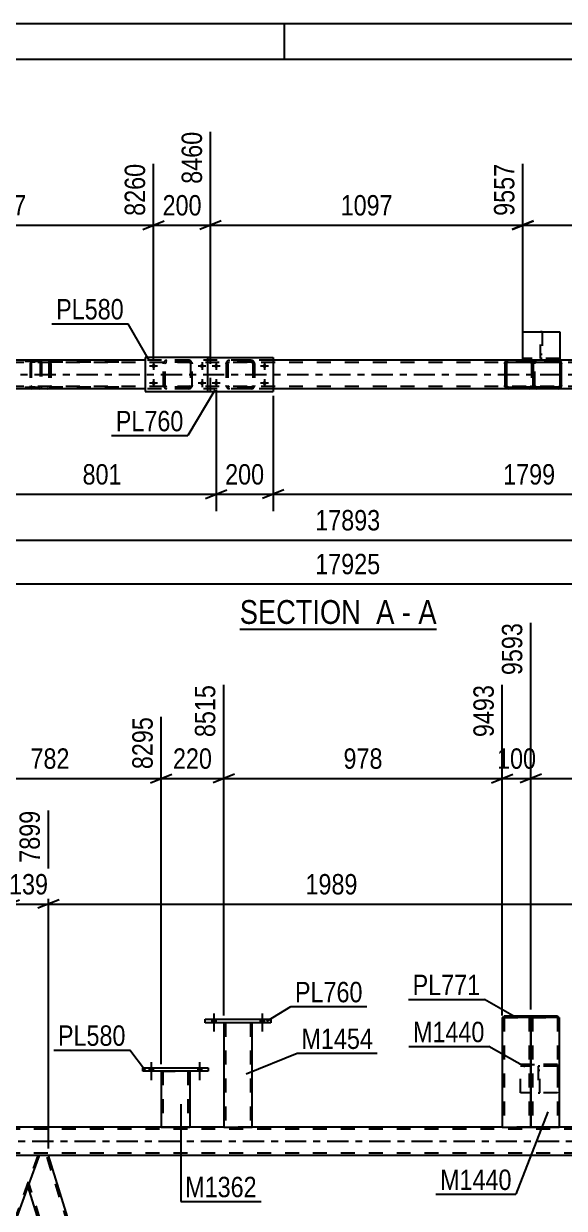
# Model space of a CAD drawing. Header units: millimetres. Extents: x -89 to 752, y -437 to 157.
# Drawn here: x 295.5 to 371.4, y -9.4 to 156.9 of the extents above; entities that cross this region are included whole.
import ezdxf

# ---------------------------------------------------------------- set-up
doc = ezdxf.new("R2010")
doc.units = ezdxf.units.MM
doc.linetypes.add('DXK_LINE_DOT2', pattern=[3.9198, 1.9599, -1.9599])
doc.linetypes.add('DXK_LINE_DOT3', pattern=[5.9187, 2.979, -0.9799, 0.9799, -0.9799])
doc.styles.add('Arial Narrow', font='ARIALN.TTF', dxfattribs={"height": 0.2})

# ---------------------------------------------------------------- blocks, each defined once
blk = doc.blocks.new('Unknown-318886155-1135')
at = {"color": 5, "linetype": 'Continuous'}
for p, q in [((752.1, 156.88), (-88.9, 156.88)), ((332.1, 151.88), (332.1, 156.88)), ((747.1, 151.88), (-83.9, 151.88))]:
    blk.add_line(p, q, dxfattribs=at)
blk = doc.blocks.new('Unknown-318886155-11 - 5106')
at = {"color": 6, "linetype": 'Continuous'}
blk.add_line((325.83, 71.88), (353.47, 71.88), dxfattribs=at)
at = {"color": 0, "linetype": 'Continuous'}
for points in [[(343.94, 72.63), (343.94, 76.13), (325.83, 76.13), (325.83, 72.63)], [(347.54, 72.63), (347.54, 76.13), (344.99, 76.13), (344.99, 72.63)], [(349.87, 72.63), (349.87, 76.13), (348.59, 76.13), (348.59, 72.63)], [(353.47, 72.63), (353.47, 76.13), (350.92, 76.13), (350.92, 72.63)]]:
    blk.add_wipeout(points, dxfattribs=at)
at = {"color": 7, "linetype": 'Continuous', "style": 'Arial Narrow'}
for s, p in [('SECTION ', (325.83, 72.63)), ('A', (344.99, 72.63)), ('A', (350.92, 72.63)), ('-', (348.59, 72.63))]:
    blk.add_text(s, height=3.34, dxfattribs=at).set_placement(p)
blk = doc.blocks.new('Part-318886155-5121 - 5106')
at = {"color": 2, "linetype": 'Continuous'}
for p, q in [((365.6, 109.63), (365.6, 113.63)), ((365.6, 113.63), (370.8, 113.63)), ((370.8, 113.63), (370.8, 109.63)), ((370.8, 109.63), (366.56, 109.63)), ((370.8, 109.63), (370.8, 109.63))]:
    blk.add_line(p, q, dxfattribs=at)
at = {"color": 7, "linetype": 'DXK_LINE_DOT2'}
for p, q in [((370.8, 109.87), (365.6, 109.87)), ((370.8, 109.87), (365.6, 109.87)), ((365.6, 109.87), (365.6, 109.87)), ((370.8, 109.87), (370.8, 109.87)), ((365.6, 109.63), (365.6, 109.65)), ((366.56, 109.63), (365.6, 109.63)), ((370.8, 109.63), (365.6, 109.63)), ((365.6, 109.63), (365.6, 109.63)), ((370.8, 109.63), (370.8, 109.65))]:
    blk.add_line(p, q, dxfattribs=at)
blk = doc.blocks.new('Part-318886155-5136 - 5106')
at = {"color": 2, "linetype": 'Continuous'}
for p, q in [((363.08, 109.33), (363.04, 109.15)), ((363.04, 109.15), (363.04, 106.11)), ((363.52, 109.63), (363.34, 109.59)), ((366.56, 109.63), (363.52, 109.63)), ((366.74, 109.59), (366.56, 109.63)), ((363.04, 106.11), (363.08, 105.93)), ((363.34, 105.67), (363.52, 105.63)), ((366.56, 105.63), (363.52, 105.63)), ((366.56, 105.63), (366.74, 105.67))]:
    blk.add_line(p, q, dxfattribs=at)
at = {"color": 7, "linetype": 'DXK_LINE_DOT2'}
for p, q in [((363.04, 109.15), (363.08, 109.33)), ((363.28, 109.15), (363.3, 109.24)), ((363.28, 109.15), (363.28, 106.11)), ((363.3, 109.24), (363.35, 109.32)), ((363.34, 109.59), (363.52, 109.63)), ((363.35, 109.32), (363.43, 109.37)), ((363.43, 109.37), (363.52, 109.39)), ((366.56, 109.39), (363.52, 109.39)), ((366.56, 109.63), (366.74, 109.59)), ((366.56, 109.39), (366.65, 109.37)), ((366.65, 109.37), (366.73, 109.32)), ((366.73, 109.32), (366.78, 109.24)), ((366.78, 109.24), (366.8, 109.15)), ((366.8, 109.15), (366.8, 106.11)), ((367, 109.33), (367.04, 109.15)), ((367.04, 109.15), (367, 109.33)), ((367.04, 109.15), (367.04, 106.11)), ((363.08, 105.93), (363.04, 106.11)), ((363.3, 106.02), (363.28, 106.11)), ((363.35, 105.94), (363.3, 106.02)), ((363.52, 105.63), (363.34, 105.67)), ((363.43, 105.89), (363.35, 105.94)), ((363.52, 105.87), (363.43, 105.89)), ((366.56, 105.87), (363.52, 105.87)), ((366.65, 105.89), (366.56, 105.87)), ((366.74, 105.67), (366.56, 105.63)), ((366.73, 105.94), (366.65, 105.89)), ((366.78, 106.02), (366.73, 105.94)), ((366.8, 106.11), (366.78, 106.02)), ((367.04, 106.11), (367, 105.93)), ((367, 105.93), (367.04, 106.11))]:
    blk.add_line(p, q, dxfattribs=at)
at = {"color": 7, "linetype": 'DXK_LINE_DOT3'}
blk.add_line((365.04, 107.63), (365.04, 107.63), dxfattribs=at)
at = {"color": 2, "linetype": 'Continuous'}
for centre, start, end in [((363.52, 109.15), 112.5, 157.5), ((366.56, 109.15), 30.5989, 67.5), ((363.52, 106.11), 202.5, 247.5), ((366.56, 106.11), 292.5, 329.4011)]:
    blk.add_arc(centre, 0.48, start, end, dxfattribs=at)
at = {"color": 7, "linetype": 'DXK_LINE_DOT2'}
for centre, start, end in [((363.52, 109.15), 112.5, 157.5), ((366.56, 109.15), 22.5, 67.5), ((366.56, 109.15), 22.5, 30.5989), ((363.52, 106.11), 202.5, 247.5), ((366.56, 106.11), 292.5, 337.5), ((366.56, 106.11), 329.4011, 337.5)]:
    blk.add_arc(centre, 0.48, start, end, dxfattribs=at)
blk = doc.blocks.new('Part-318886155-5273 - 5106')
at = {"color": 7, "linetype": 'DXK_LINE_DOT2'}
for p, q in [((315.12, 109.15), (315.16, 109.33)), ((315.16, 109.33), (315.12, 109.15)), ((315.12, 106.11), (315.12, 109.15)), ((315.36, 109.15), (315.38, 109.24)), ((315.36, 106.11), (315.36, 109.15)), ((315.38, 109.24), (315.43, 109.32)), ((315.42, 109.59), (315.6, 109.63)), ((315.6, 109.63), (315.42, 109.59)), ((315.43, 109.32), (315.51, 109.37)), ((315.51, 109.37), (315.6, 109.39)), ((318.64, 109.63), (315.6, 109.63)), ((318.64, 109.39), (315.6, 109.39)), ((318.64, 109.63), (318.82, 109.59)), ((318.82, 109.59), (318.64, 109.63)), ((318.64, 109.39), (318.73, 109.37)), ((318.73, 109.37), (318.81, 109.32)), ((318.81, 109.32), (318.86, 109.24)), ((318.86, 109.24), (318.88, 109.15)), ((318.88, 109.15), (318.88, 106.11)), ((319.08, 109.33), (319.12, 109.15)), ((319.12, 109.15), (319.08, 109.33)), ((319.12, 106.11), (319.12, 109.15)), ((315.16, 105.93), (315.12, 106.11)), ((315.12, 106.11), (315.16, 105.93)), ((315.38, 106.02), (315.36, 106.11)), ((315.43, 105.94), (315.38, 106.02)), ((315.6, 105.63), (315.42, 105.67)), ((315.42, 105.67), (315.6, 105.63)), ((315.51, 105.89), (315.43, 105.94)), ((315.6, 105.87), (315.51, 105.89)), ((318.64, 105.87), (315.6, 105.87)), ((318.64, 105.63), (315.6, 105.63)), ((318.73, 105.89), (318.64, 105.87)), ((318.82, 105.67), (318.64, 105.63)), ((318.64, 105.63), (318.82, 105.67)), ((318.81, 105.94), (318.73, 105.89)), ((318.86, 106.02), (318.81, 105.94)), ((318.88, 106.11), (318.86, 106.02)), ((319.12, 106.11), (319.08, 105.93)), ((319.08, 105.93), (319.12, 106.11))]:
    blk.add_line(p, q, dxfattribs=at)
for centre, start, end in [((315.6, 109.15), 112.5, 157.5), ((315.6, 109.15), 112.5, 157.5), ((318.64, 109.15), 22.5, 67.5), ((318.64, 109.15), 22.5, 67.5), ((315.6, 106.11), 202.5, 247.5), ((315.6, 106.11), 202.5, 247.5), ((318.64, 106.11), 292.5, 337.5), ((318.64, 106.11), 292.5, 337.5)]:
    blk.add_arc(centre, 0.48, start, end, dxfattribs=at)
blk = doc.blocks.new('Part-318886155-5154 - 5106')
at = {"color": 7, "linetype": 'DXK_LINE_DOT2'}
for p, q in [((367.04, 109.15), (367.08, 109.33)), ((367.08, 109.33), (367.04, 109.15)), ((367.04, 106.11), (367.04, 109.15)), ((367.28, 109.15), (367.3, 109.24)), ((367.28, 106.11), (367.28, 109.15)), ((367.3, 109.24), (367.35, 109.32)), ((367.34, 109.59), (367.52, 109.63)), ((367.35, 109.32), (367.43, 109.37)), ((367.43, 109.37), (367.52, 109.39)), ((370.56, 109.39), (367.52, 109.39)), ((370.56, 109.63), (370.74, 109.59)), ((370.56, 109.39), (370.65, 109.37)), ((370.65, 109.37), (370.73, 109.32)), ((370.73, 109.32), (370.78, 109.24)), ((370.78, 109.24), (370.8, 109.15)), ((370.8, 109.15), (370.8, 106.11)), ((371, 109.33), (371.04, 109.15)), ((367.08, 105.93), (367.04, 106.11)), ((367.04, 106.11), (367.08, 105.93)), ((367.3, 106.02), (367.28, 106.11)), ((367.35, 105.94), (367.3, 106.02)), ((367.52, 105.63), (367.34, 105.67)), ((367.43, 105.89), (367.35, 105.94)), ((367.52, 105.87), (367.43, 105.89)), ((370.56, 105.87), (370.65, 105.89)), ((370.74, 105.67), (370.56, 105.63)), ((370.73, 105.94), (370.65, 105.89)), ((370.78, 106.02), (370.73, 105.94)), ((370.8, 106.11), (370.78, 106.02)), ((371.04, 106.11), (371, 105.93))]:
    blk.add_line(p, q, dxfattribs=at)
at = {"color": 2, "linetype": 'Continuous'}
for p, q in [((367.52, 109.63), (367.34, 109.59)), ((370.56, 109.63), (367.52, 109.63)), ((370.74, 109.59), (370.56, 109.63)), ((371.04, 109.15), (371, 109.33)), ((371.04, 106.11), (371.04, 109.15)), ((367.34, 105.67), (367.52, 105.63)), ((370.56, 105.87), (367.52, 105.87)), ((367.52, 105.87), (367.52, 105.87)), ((370.56, 105.63), (367.52, 105.63)), ((370.57, 105.87), (370.56, 105.87)), ((370.56, 105.63), (370.74, 105.67)), ((371, 105.93), (371.04, 106.11))]:
    blk.add_line(p, q, dxfattribs=at)
at = {"color": 7, "linetype": 'DXK_LINE_DOT3'}
blk.add_line((369.04, 107.63), (369.04, 107.63), dxfattribs=at)
at = {"color": 7, "linetype": 'DXK_LINE_DOT2'}
for centre, start, end in [((367.52, 109.15), 112.5, 157.5), ((367.52, 109.15), 149.2427, 157.5), ((370.56, 109.15), 22.5, 67.5), ((367.52, 106.11), 202.5, 247.5), ((367.52, 106.11), 202.5, 210.4405), ((370.56, 106.11), 292.5, 337.5)]:
    blk.add_arc(centre, 0.48, start, end, dxfattribs=at)
at = {"color": 2, "linetype": 'Continuous'}
for centre, start, end in [((367.52, 109.15), 112.5, 149.2427), ((370.56, 109.15), 22.5, 67.5), ((367.52, 106.11), 210.4405, 247.5), ((370.56, 106.11), 292.5, 337.5)]:
    blk.add_arc(centre, 0.48, start, end, dxfattribs=at)
blk = doc.blocks.new('Part-318886155-5195 - 5106')
at = {"color": 2, "linetype": 'Continuous'}
for p, q in [((363.28, 109.39), (363.28, 105.87)), ((363.28, 109.39), (370.8, 109.39)), ((370.8, 109.39), (370.8, 105.87)), ((363.28, 105.87), (370.8, 105.87))]:
    blk.add_line(p, q, dxfattribs=at)
blk = doc.blocks.new('Part-318886155-5196 - 5106')
at = {"color": 7, "linetype": 'DXK_LINE_DOT2'}
for p, q in [((368.08, 109.87), (368.08, 113.63)), ((368.32, 113.63), (368.08, 113.63)), ((368.32, 113.63), (368.32, 109.87)), ((368.08, 110.47), (368.32, 110.47)), ((368.32, 109.87), (368.08, 109.87)), ((368.08, 109.87), (368.32, 109.87))]:
    blk.add_line(p, q, dxfattribs=at)
blk = doc.blocks.new('Part-318886155-5292 - 5106')
at = {"color": 7, "linetype": 'DXK_LINE_DOT2'}
for p, q in [((297.61, 109.63), (282.28, 109.63)), ((297.61, 109.47), (282.28, 109.47)), ((293.72, 109.43), (293.69, 109.31)), ((293.69, 109.31), (293.69, 105.95)), ((293.86, 109.31), (293.87, 109.37)), ((293.86, 109.31), (293.86, 105.95)), ((293.87, 109.37), (293.91, 109.42)), ((294.03, 109.63), (293.9, 109.61)), ((293.91, 109.42), (293.97, 109.46)), ((293.97, 109.46), (294.03, 109.47)), ((297.74, 109.61), (297.61, 109.63)), ((297.61, 109.47), (297.67, 109.46)), ((297.67, 109.46), (297.7, 109.44)), ((297.7, 109.44), (297.73, 109.42)), ((297.73, 109.42), (297.76, 109.37)), ((297.76, 109.37), (297.78, 109.31)), ((297.78, 109.31), (297.78, 105.95)), ((297.95, 109.31), (297.92, 109.43)), ((297.95, 109.31), (297.95, 105.95)), ((297.61, 105.79), (282.28, 105.79)), ((297.61, 105.63), (282.28, 105.63)), ((293.69, 105.95), (293.72, 105.83)), ((293.87, 105.89), (293.86, 105.95)), ((293.91, 105.84), (293.87, 105.89)), ((293.9, 105.66), (294.03, 105.63)), ((293.97, 105.8), (293.91, 105.84)), ((294.03, 105.79), (293.97, 105.8)), ((297.61, 105.79), (297.67, 105.8)), ((297.61, 105.63), (297.74, 105.66)), ((297.67, 105.8), (297.7, 105.82)), ((297.7, 105.82), (297.73, 105.84)), ((297.76, 105.89), (297.73, 105.84)), ((297.78, 105.95), (297.76, 105.89)), ((297.92, 105.83), (297.95, 105.95))]:
    blk.add_line(p, q, dxfattribs=at)
for centre, start, end in [((294.02, 109.3), 110.7583, 155.68), ((297.62, 109.3), 24.32, 69.2417), ((294.02, 105.96), 204.32, 249.2417)]:
    blk.add_arc(centre, 0.331, start, end, dxfattribs=at)
blk = doc.blocks.new('Part-318886155-5293 - 5106')
at = {"color": 7, "linetype": 'DXK_LINE_DOT2'}
for p, q in [((382.74, 109.63), (367.41, 109.63)), ((382.74, 109.47), (367.41, 109.47)), ((378.85, 109.43), (378.82, 109.31)), ((378.82, 109.31), (378.82, 105.95)), ((378.99, 109.31), (379.01, 109.37)), ((378.99, 109.31), (378.99, 105.95)), ((379.01, 109.37), (379.04, 109.42)), ((379.16, 109.63), (379.03, 109.61)), ((379.04, 109.42), (379.1, 109.46)), ((379.1, 109.46), (379.16, 109.47)), ((382.87, 109.61), (382.74, 109.63)), ((382.74, 109.47), (382.81, 109.46)), ((382.81, 109.46), (382.83, 109.44)), ((382.83, 109.44), (382.86, 109.42)), ((382.86, 109.42), (382.9, 109.37)), ((382.9, 109.37), (382.91, 109.31)), ((382.91, 109.31), (382.91, 105.95)), ((383.08, 109.31), (383.06, 109.43)), ((383.08, 109.31), (383.08, 105.95)), ((382.74, 105.79), (367.41, 105.79)), ((382.74, 105.63), (367.41, 105.63)), ((378.82, 105.95), (378.85, 105.83)), ((379.01, 105.89), (378.99, 105.95)), ((379.04, 105.84), (379.01, 105.89)), ((379.03, 105.66), (379.16, 105.63)), ((379.1, 105.8), (379.04, 105.84)), ((379.16, 105.79), (379.1, 105.8)), ((382.74, 105.79), (382.81, 105.8)), ((382.74, 105.63), (382.87, 105.66)), ((382.81, 105.8), (382.83, 105.82)), ((382.83, 105.82), (382.86, 105.84)), ((382.9, 105.89), (382.86, 105.84)), ((382.91, 105.95), (382.9, 105.89)), ((383.06, 105.83), (383.08, 105.95))]:
    blk.add_line(p, q, dxfattribs=at)
for centre, start, end in [((379.15, 109.3), 110.7583, 155.68), ((382.75, 109.3), 24.32, 69.2417), ((379.15, 105.96), 204.32, 249.2417)]:
    blk.add_arc(centre, 0.331, start, end, dxfattribs=at)
blk = doc.blocks.new('Bolt-318886155-5408 - 5106')
at = {"linetype": 'Continuous'}
for points in [[(322.51, 108.55, -1), (322.51, 109.11, -1)], [(329.31, 108.55, -1), (329.31, 109.11, -1)], [(322.51, 106.15, -1), (322.51, 106.71, -1)], [(329.31, 106.15, -1), (329.31, 106.71, -1)]]:
    blk.add_hatch(color=1, dxfattribs=at).paths.add_polyline_path(points)
at = {"color": 1, "linetype": 'Continuous'}
for p, q in [((323.07, 108.83), (321.95, 108.83)), ((322.51, 109.39), (322.51, 108.27)), ((329.87, 108.83), (328.75, 108.83)), ((329.31, 109.39), (329.31, 108.27)), ((323.07, 106.43), (321.95, 106.43)), ((322.51, 106.99), (322.51, 105.87)), ((329.87, 106.43), (328.75, 106.43)), ((329.31, 106.99), (329.31, 105.87))]:
    blk.add_line(p, q, dxfattribs=at)
blk = doc.blocks.new('Part-318886155-5306 - 5106')
at = {"color": 7, "linetype": 'DXK_LINE_DOT2'}
for p, q in [((296.42, 109.33), (296.4, 109.15)), ((296.4, 109.15), (296.4, 106.11)), ((296.48, 109.49), (296.42, 109.33)), ((296.57, 109.59), (296.48, 109.49)), ((296.53, 109.15), (296.55, 109.24)), ((296.53, 109.15), (296.53, 106.11)), ((296.55, 109.24), (296.57, 109.32)), ((296.67, 109.63), (296.57, 109.59)), ((296.57, 109.32), (296.62, 109.37)), ((296.62, 109.37), (296.67, 109.39)), ((308.83, 109.63), (296.67, 109.63)), ((308.83, 109.39), (296.67, 109.39)), ((297.95, 109.39), (297.95, 109.63)), ((298.95, 109.59), (298.76, 109.63)), ((298.76, 109.39), (298.86, 109.37)), ((298.86, 109.37), (298.94, 109.32)), ((298.94, 109.32), (298.99, 109.24)), ((298.99, 109.24), (299.01, 109.15)), ((299.01, 109.15), (299.01, 106.11)), ((299.25, 109.24), (299.23, 109.33)), ((299.26, 109.15), (299.25, 109.24)), ((299.26, 109.15), (299.26, 106.11)), ((296.4, 106.11), (296.42, 105.93)), ((296.42, 105.93), (296.48, 105.77)), ((296.48, 105.77), (296.57, 105.67)), ((296.55, 106.02), (296.53, 106.11)), ((296.57, 105.94), (296.55, 106.02)), ((296.62, 105.89), (296.57, 105.94)), ((296.57, 105.67), (296.67, 105.63)), ((296.67, 105.87), (296.62, 105.89)), ((308.83, 105.87), (296.67, 105.87)), ((308.83, 105.63), (296.67, 105.63)), ((297.95, 105.63), (297.95, 105.87)), ((298.86, 105.89), (298.76, 105.87)), ((298.76, 105.63), (298.95, 105.67)), ((298.94, 105.94), (298.86, 105.89)), ((298.99, 106.02), (298.94, 105.94)), ((299.01, 106.11), (298.99, 106.02)), ((299.23, 105.93), (299.25, 106.03)), ((299.25, 106.03), (299.26, 106.11))]:
    blk.add_line(p, q, dxfattribs=at)
blk.add_arc((298.78, 109.14), 0.492, 23.8494, 68.8059, dxfattribs=at)
blk = doc.blocks.new('Part-318886155-5334 - 5106')
at = {"color": 2, "linetype": 'Continuous'}
for p, q in [((312.52, 110.03), (312.52, 105.23)), ((321.31, 110.03), (312.52, 110.03)), ((312.52, 105.23), (321.72, 105.23)), ((321.72, 105.23), (321.72, 105.23))]:
    blk.add_line(p, q, dxfattribs=at)
at = {"color": 7, "linetype": 'DXK_LINE_DOT2'}
for p, q in [((321.72, 110.03), (321.31, 110.03)), ((321.72, 105.23), (321.72, 110.03))]:
    blk.add_line(p, q, dxfattribs=at)
blk = doc.blocks.new('Part-318886155-5335 - 5106')
at = {"color": 7, "linetype": 'DXK_LINE_DOT2'}
for p, q in [((323.91, 109.15), (323.94, 109.33)), ((323.94, 109.33), (323.91, 109.15)), ((323.91, 109.15), (323.91, 106.11)), ((324.15, 109.15), (324.17, 109.24)), ((324.15, 109.15), (324.15, 106.11)), ((324.17, 109.24), (324.22, 109.32)), ((324.2, 109.59), (324.39, 109.63)), ((324.39, 109.63), (324.2, 109.59)), ((324.22, 109.32), (324.3, 109.37)), ((324.3, 109.37), (324.39, 109.39)), ((327.43, 109.63), (324.39, 109.63)), ((327.43, 109.39), (324.39, 109.39)), ((327.43, 109.63), (327.61, 109.59)), ((327.61, 109.59), (327.43, 109.63)), ((327.43, 109.39), (327.52, 109.37)), ((327.52, 109.37), (327.6, 109.32)), ((327.6, 109.32), (327.65, 109.24)), ((327.65, 109.24), (327.67, 109.15)), ((327.67, 109.15), (327.67, 106.11)), ((327.87, 109.33), (327.91, 109.15)), ((327.91, 109.15), (327.87, 109.33)), ((327.91, 109.15), (327.91, 106.11)), ((323.94, 105.93), (323.91, 106.11)), ((323.91, 106.11), (323.94, 105.93)), ((324.17, 106.02), (324.15, 106.11)), ((324.22, 105.94), (324.17, 106.02)), ((324.39, 105.63), (324.2, 105.67)), ((324.2, 105.67), (324.39, 105.63)), ((324.3, 105.89), (324.22, 105.94)), ((324.39, 105.87), (324.3, 105.89)), ((327.43, 105.87), (324.39, 105.87)), ((327.43, 105.63), (324.39, 105.63)), ((327.52, 105.89), (327.43, 105.87)), ((327.61, 105.67), (327.43, 105.63)), ((327.43, 105.63), (327.61, 105.67)), ((327.6, 105.94), (327.52, 105.89)), ((327.65, 106.02), (327.6, 105.94)), ((327.67, 106.11), (327.65, 106.02)), ((327.91, 106.11), (327.87, 105.93)), ((327.87, 105.93), (327.91, 106.11))]:
    blk.add_line(p, q, dxfattribs=at)
at = {"color": 7, "linetype": 'DXK_LINE_DOT3'}
blk.add_line((325.91, 107.63), (325.91, 107.63), dxfattribs=at)
at = {"color": 7, "linetype": 'DXK_LINE_DOT2'}
for centre, start, end in [((324.39, 109.15), 112.5, 157.5), ((324.39, 109.15), 112.5, 157.5), ((327.43, 109.15), 22.5, 67.5), ((327.43, 109.15), 22.5, 67.5), ((324.39, 106.11), 202.5, 247.5), ((324.39, 106.11), 202.5, 247.5), ((327.43, 106.11), 292.5, 337.5), ((327.43, 106.11), 292.5, 337.5)]:
    blk.add_arc(centre, 0.48, start, end, dxfattribs=at)
blk = doc.blocks.new('Part-318886155-5340 - 5106')
at = {"color": 2, "linetype": 'Continuous'}
for p, q in [((321.31, 110.03), (321.31, 105.23)), ((321.31, 110.03), (330.51, 110.03)), ((330.51, 110.03), (330.51, 105.23)), ((321.31, 105.23), (330.51, 105.23))]:
    blk.add_line(p, q, dxfattribs=at)
blk = doc.blocks.new('Bolt-318886155-5406 - 5106')
at = {"linetype": 'Continuous'}
for points in [[(313.72, 108.55, -1), (313.72, 109.11, -1)], [(320.52, 108.55, -1), (320.52, 109.11, -1)], [(313.72, 106.15, -1), (313.72, 106.71, -1)], [(320.52, 106.15, -1), (320.52, 106.71, -1)]]:
    blk.add_hatch(color=1, dxfattribs=at).paths.add_polyline_path(points)
at = {"color": 1, "linetype": 'Continuous'}
for p, q in [((314.28, 108.83), (313.16, 108.83)), ((313.72, 109.39), (313.72, 108.27)), ((321.08, 108.83), (319.96, 108.83)), ((320.52, 109.39), (320.52, 108.27)), ((314.28, 106.43), (313.16, 106.43)), ((313.72, 106.99), (313.72, 105.87)), ((321.08, 106.43), (319.96, 106.43)), ((320.52, 106.99), (320.52, 105.87))]:
    blk.add_line(p, q, dxfattribs=at)
blk = doc.blocks.new('Part-318886155-5453 - 5106')
at = {"color": 7, "linetype": 'DXK_LINE_DOT2'}
for p, q in [((660.05, 109.31), (-16.7, 109.31)), ((330.51, 109.63), (312.52, 109.63)), ((370.8, 109.63), (363.52, 109.63)), ((660.05, 105.95), (-16.7, 105.95)), ((330.51, 105.63), (312.52, 105.63)), ((366.56, 105.63), (363.52, 105.63)), ((370.57, 105.63), (367.52, 105.63))]:
    blk.add_line(p, q, dxfattribs=at)
at = {"color": 2, "linetype": 'Continuous'}
for p, q in [((312.52, 109.63), (290.46, 109.63)), ((363.52, 109.63), (330.51, 109.63)), ((401.26, 109.63), (370.8, 109.63)), ((312.52, 105.63), (290.46, 105.63)), ((363.52, 105.63), (330.51, 105.63)), ((367.52, 105.63), (366.56, 105.63)), ((401.26, 105.63), (370.57, 105.63))]:
    blk.add_line(p, q, dxfattribs=at)
at = {"color": 7, "linetype": 'DXK_LINE_DOT3'}
blk.add_line((-16.7, 107.63), (660.05, 107.63), dxfattribs=at)
blk = doc.blocks.new('Part-318886155-2923 - 2857')
at = {"color": 2, "linetype": 'Continuous'}
for p, q in [((366.71, 17.36), (366.71, 2)), ((370.71, 17.36), (366.79, 17.36)), ((370.71, 17.36), (370.71, 2)), ((366.71, 2), (370.71, 2))]:
    blk.add_line(p, q, dxfattribs=at)
at = {"color": 7, "linetype": 'DXK_LINE_DOT2'}
for p, q in [((366.75, 17.36), (366.71, 17.36)), ((366.71, 17.36), (366.75, 17.36)), ((366.79, 17.36), (366.75, 17.36)), ((366.75, 17.36), (366.79, 17.36)), ((366.95, 17.36), (366.95, 2)), ((370.45, 17.36), (370.47, 17.36)), ((370.47, 17.36), (370.47, 2)), ((370.45, 2), (370.42, 2)), ((370.45, 2), (370.42, 2)), ((370.47, 2), (370.45, 2)), ((370.45, 2), (370.47, 2))]:
    blk.add_line(p, q, dxfattribs=at)
blk = doc.blocks.new('Part-318886155-2924 - 2857')
at = {"color": 7, "linetype": 'DXK_LINE_DOT2'}
for p, q in [((370.47, 10.8), (365.27, 10.8)), ((365.27, 6.8), (365.27, 10.8)), ((365.27, 10.8), (370.47, 10.8)), ((370.47, 10.56), (365.27, 10.56)), ((370.47, 10.56), (365.27, 10.56)), ((370.47, 10.8), (370.47, 6.8)), ((370.47, 6.8), (365.27, 6.8))]:
    blk.add_line(p, q, dxfattribs=at)
blk = doc.blocks.new('Part-318886155-2955 - 2857')
at = {"color": 2, "linetype": 'Continuous'}
for p, q in [((366.64, 17.36), (362.71, 17.36)), ((362.71, 17.36), (362.71, 2)), ((366.71, 2), (366.71, 17.36)), ((362.71, 2), (366.71, 2))]:
    blk.add_line(p, q, dxfattribs=at)
at = {"color": 7, "linetype": 'DXK_LINE_DOT2'}
for p, q in [((362.95, 17.36), (362.95, 2)), ((366.45, 17.36), (366.47, 17.36)), ((366.47, 17.36), (366.47, 2)), ((366.68, 17.36), (366.64, 17.36)), ((366.68, 17.36), (366.64, 17.36)), ((366.71, 17.36), (366.68, 17.36)), ((366.68, 17.36), (366.71, 17.36)), ((366.45, 2), (366.42, 2)), ((366.45, 2), (366.42, 2)), ((366.47, 2), (366.45, 2)), ((366.45, 2), (366.47, 2))]:
    blk.add_line(p, q, dxfattribs=at)
blk = doc.blocks.new('Part-318886155-3020 - 2857')
at = {"color": 7, "linetype": 'DXK_LINE_DOT2'}
for p, q in [((367.99, 10.56), (367.75, 10.56)), ((367.75, 10.56), (367.75, 6.8)), ((367.99, 10.56), (367.75, 10.56)), ((367.99, 6.8), (367.99, 10.56)), ((367.75, 9.96), (367.99, 9.96)), ((367.75, 6.8), (367.99, 6.8))]:
    blk.add_line(p, q, dxfattribs=at)
blk = doc.blocks.new('Part-318886155-3025 - 2857')
at = {"color": 2, "linetype": 'Continuous'}
for p, q in [((362.95, 17.6), (362.95, 17.36)), ((362.95, 17.6), (370.47, 17.6)), ((366.79, 17.36), (366.64, 17.36)), ((370.47, 17.6), (370.47, 17.36))]:
    blk.add_line(p, q, dxfattribs=at)
at = {"color": 7, "linetype": 'DXK_LINE_DOT2'}
for p, q in [((362.95, 17.6), (370.47, 17.6)), ((362.95, 17.36), (362.95, 17.36)), ((362.95, 17.36), (362.95, 17.36)), ((366.64, 17.36), (362.95, 17.36)), ((362.95, 17.36), (370.47, 17.36)), ((370.47, 17.36), (366.79, 17.36)), ((370.47, 17.36), (370.47, 17.36)), ((370.47, 17.36), (370.47, 17.36))]:
    blk.add_line(p, q, dxfattribs=at)
blk = doc.blocks.new('Part-318886155-3154 - 2857')
at = {"color": 2, "linetype": 'Continuous'}
for p, q in [((320.98, 17.12), (330.18, 17.12)), ((320.98, 16.64), (320.98, 17.12)), ((330.18, 16.64), (320.98, 16.64)), ((330.18, 17.12), (330.18, 16.64))]:
    blk.add_line(p, q, dxfattribs=at)
blk = doc.blocks.new('Part-318886155-3159 - 2857')
at = {"color": 2, "linetype": 'Continuous'}
for p, q in [((323.58, 16.64), (323.58, 2)), ((327.58, 2), (327.58, 16.64)), ((323.58, 2), (327.58, 2))]:
    blk.add_line(p, q, dxfattribs=at)
at = {"color": 7, "linetype": 'DXK_LINE_DOT2'}
for p, q in [((327.58, 16.64), (323.58, 16.64)), ((323.82, 16.64), (323.82, 2)), ((327.34, 16.64), (327.34, 2)), ((327.28, 2), (327.32, 2)), ((327.28, 2), (327.32, 2)), ((327.32, 2), (327.34, 2)), ((327.32, 2), (327.34, 2))]:
    blk.add_line(p, q, dxfattribs=at)
blk = doc.blocks.new('Part-318886155-3164 - 2857')
at = {"color": 2, "linetype": 'Continuous'}
for p, q in [((312.19, 10.32), (321.39, 10.32)), ((312.19, 9.84), (312.19, 10.32)), ((321.39, 10.32), (321.39, 9.84)), ((321.39, 9.84), (312.19, 9.84))]:
    blk.add_line(p, q, dxfattribs=at)
blk = doc.blocks.new('Part-318886155-3169 - 2857')
at = {"color": 2, "linetype": 'Continuous'}
for p, q in [((314.79, 9.84), (314.79, 2)), ((318.79, 9.84), (318.79, 2)), ((314.79, 2), (318.79, 2))]:
    blk.add_line(p, q, dxfattribs=at)
at = {"color": 7, "linetype": 'DXK_LINE_DOT2'}
for p, q in [((314.79, 9.84), (318.79, 9.84)), ((315.03, 9.84), (315.03, 2)), ((318.55, 9.84), (318.55, 2)), ((318.49, 2), (318.53, 2)), ((318.49, 2), (318.53, 2)), ((318.53, 2), (318.55, 2)), ((318.53, 2), (318.55, 2))]:
    blk.add_line(p, q, dxfattribs=at)
blk = doc.blocks.new('Bolt-318886155-3255 - 2857')
at = {"linetype": 'Continuous'}
for points in [[(313.11, 9.84), (313.67, 9.84), (313.67, 10.32), (313.11, 10.32)], [(313.11, 9.84), (313.67, 9.84), (313.67, 10.32), (313.11, 10.32)], [(319.91, 9.84), (320.47, 9.84), (320.47, 10.32), (319.91, 10.32)], [(319.91, 9.84), (320.47, 9.84), (320.47, 10.32), (319.91, 10.32)]]:
    blk.add_hatch(color=1, dxfattribs=at).paths.add_polyline_path(points)
at = {"color": 1, "linetype": 'Continuous'}
for p, q in [((313.11, 10.32), (313.11, 9.84)), ((313.11, 10.32), (313.11, 9.84)), ((313.39, 11.12), (313.39, 8.6)), ((313.39, 11.12), (313.39, 8.6)), ((313.67, 10.32), (313.67, 9.84)), ((313.67, 10.32), (313.67, 9.84)), ((319.91, 10.32), (319.91, 9.84)), ((319.91, 10.32), (319.91, 9.84)), ((320.19, 11.12), (320.19, 8.6)), ((320.19, 11.12), (320.19, 8.6)), ((320.47, 10.32), (320.47, 9.84)), ((320.47, 10.32), (320.47, 9.84))]:
    blk.add_line(p, q, dxfattribs=at)
blk = doc.blocks.new('Part-318886155-3414 - 2857')
at = {"color": 7, "linetype": 'DXK_LINE_DOT2'}
for p, q in [((293.53, -2), (249.41, -123.22)), ((297.45, -2), (253.33, -123.22)), ((297.62, -2), (296.09, -6.2)), ((249.24, -123.22), (251, -118.4)), ((255.25, -118.4), (253.5, -123.22)), ((253.5, -123.22), (249.24, -123.22))]:
    blk.add_line(p, q, dxfattribs=at)
at = {"color": 2, "linetype": 'Continuous'}
for p, q in [((293.36, -2), (251, -118.4)), ((297.62, -2), (293.36, -2)), ((296.09, -6.2), (255.25, -118.4))]:
    blk.add_line(p, q, dxfattribs=at)
blk = doc.blocks.new('Bolt-318886155-3345 - 2857')
at = {"linetype": 'Continuous'}
for points in [[(321.9, 16.64), (322.46, 16.64), (322.46, 17.12), (321.9, 17.12)], [(321.9, 16.64), (322.46, 16.64), (322.46, 17.12), (321.9, 17.12)], [(328.7, 16.64), (329.26, 16.64), (329.26, 17.12), (328.7, 17.12)], [(328.7, 16.64), (329.26, 16.64), (329.26, 17.12), (328.7, 17.12)]]:
    blk.add_hatch(color=1, dxfattribs=at).paths.add_polyline_path(points)
at = {"color": 1, "linetype": 'Continuous'}
for p, q in [((321.9, 17.12), (321.9, 16.64)), ((321.9, 17.12), (321.9, 16.64)), ((322.18, 17.92), (322.18, 15.4)), ((322.18, 17.92), (322.18, 15.4)), ((322.46, 17.12), (322.46, 16.64)), ((322.46, 17.12), (322.46, 16.64)), ((328.7, 17.12), (328.7, 16.64)), ((328.7, 17.12), (328.7, 16.64)), ((328.98, 17.92), (328.98, 15.4)), ((328.98, 17.92), (328.98, 15.4)), ((329.26, 17.12), (329.26, 16.64)), ((329.26, 17.12), (329.26, 16.64))]:
    blk.add_line(p, q, dxfattribs=at)
blk = doc.blocks.new('Part-318886155-3409 - 2857')
at = {"color": 2, "linetype": 'Continuous'}
for p, q in [((297.62, -2), (296.09, -6.2)), ((298.94, -2), (297.62, -2)), ((335.64, -119.75), (298.94, -2)), ((332.53, -123.22), (296.07, -6.25)), ((334.37, -123.22), (335.47, -120.21)), ((335.62, -119.81), (335.47, -120.21)), ((335.62, -119.8), (335.62, -119.81))]:
    blk.add_line(p, q, dxfattribs=at)
at = {"color": 7, "linetype": 'DXK_LINE_DOT2'}
for p, q in [((335.5, -120.12), (298.68, -2)), ((296.09, -6.2), (296.07, -6.25)), ((332.78, -123.22), (296.21, -5.88)), ((335.47, -120.21), (335.56, -119.97)), ((335.64, -119.75), (335.62, -119.8)), ((334.37, -123.22), (332.53, -123.22))]:
    blk.add_line(p, q, dxfattribs=at)
blk = doc.blocks.new('Part-318886155-3440 - 2857')
at = {"color": 7, "linetype": 'DXK_LINE_DOT2'}
for p, q in [((378.67, -2), (334.55, -123.22)), ((382.58, -2), (338.46, -123.22)), ((382.75, -2), (381.22, -6.2)), ((335.62, -119.8), (334.37, -123.22)), ((338.63, -123.22), (334.37, -123.22))]:
    blk.add_line(p, q, dxfattribs=at)
at = {"color": 2, "linetype": 'Continuous'}
for p, q in [((378.5, -2), (335.62, -119.8)), ((382.75, -2), (378.5, -2)), ((381.22, -6.2), (338.63, -123.22))]:
    blk.add_line(p, q, dxfattribs=at)
blk = doc.blocks.new('Part-318886155-3492 - 2857')
at = {"color": 7, "linetype": 'DXK_LINE_DOT2'}
for p, q in [((698.69, 1.68), (-17.02, 1.68)), ((327.58, 2), (323.58, 2)), ((366.71, 2), (362.71, 2)), ((698.69, -1.68), (-17.02, -1.68)), ((298.94, -2), (293.36, -2))]:
    blk.add_line(p, q, dxfattribs=at)
at = {"color": 2, "linetype": 'Continuous'}
for p, q in [((323.58, 2), (287.53, 2)), ((362.71, 2), (327.58, 2)), ((403.53, 2), (366.71, 2)), ((378.5, -2), (298.94, -2))]:
    blk.add_line(p, q, dxfattribs=at)
at = {"color": 7, "linetype": 'DXK_LINE_DOT3'}
blk.add_line((-17.02, 0), (698.69, 0), dxfattribs=at)
blk = doc.blocks.new('StraightDimension-318886155-5507 - 5106')
at = {"color": 7, "linetype": 'Continuous'}
blk.add_line((-16.7, 84.4), (698.69, 84.4), dxfattribs=at)
at = {"color": 0}
blk.add_wipeout([(346.17, 85.15), (346.17, 89.35), (335.83, 89.35), (335.83, 85.15)], dxfattribs=at)
at = {"color": 3, "style": 'Arial Narrow'}
blk.add_text('17893', height=2.863, dxfattribs=at).set_placement((336.43, 85.75))
blk = doc.blocks.new('StraightDimension-318886155-5528 - 5106')
at = {"color": 7, "linetype": 'Continuous'}
blk.add_line((-17.34, 78.25), (699.33, 78.25), dxfattribs=at)
at = {"color": 0}
blk.add_wipeout([(346.17, 79), (346.17, 83.2), (335.83, 83.2), (335.83, 79)], dxfattribs=at)
at = {"color": 3, "style": 'Arial Narrow'}
blk.add_text('17925', height=2.863, dxfattribs=at).set_placement((336.43, 79.6))
blk = doc.blocks.new('StraightDimension-318886155-18565 - 5106')
at = {"color": 7, "linetype": 'Continuous'}
for p, q in [((321.72, 109.83), (321.72, 141.72)), ((365.6, 113.44), (365.6, 137.22)), ((323.22, 129.21), (320.22, 128.01)), ((321.72, 128.61), (365.6, 128.61)), ((364.1, 128.01), (367.1, 129.21))]:
    blk.add_line(p, q, dxfattribs=at)
at = {"color": 0, "linetype": 'Continuous'}
blk.add_wipeout([(365, 137.82), (360.8, 137.82), (360.8, 129.31), (365, 129.31)], dxfattribs=at)
at = {"color": 0}
blk.add_wipeout([(347.92, 129.36), (347.92, 133.56), (339.4, 133.56), (339.4, 129.36)], dxfattribs=at)
at = {"color": 3, "linetype": 'Continuous', "style": 'Arial Narrow'}
blk.add_text('9557', height=2.863, rotation=90.0002, dxfattribs=at).set_placement((364.4, 129.91))
at = {"color": 3, "style": 'Arial Narrow'}
blk.add_text('1097', height=2.863, dxfattribs=at).set_placement((340, 129.96))
blk = doc.blocks.new('StraightDimension-318886155-5731 - 5106')
at = {"color": 7, "linetype": 'Continuous'}
for p, q in [((322.51, 105.43), (322.51, 88.44)), ((290.46, 104.63), (290.46, 88.44)), ((291.96, 91.44), (288.96, 90.24)), ((290.46, 90.84), (322.51, 90.84)), ((321.01, 90.24), (324.01, 91.44))]:
    blk.add_line(p, q, dxfattribs=at)
at = {"color": 0}
blk.add_wipeout([(309.82, 91.59), (309.82, 95.79), (303.14, 95.79), (303.14, 91.59)], dxfattribs=at)
at = {"color": 3, "style": 'Arial Narrow'}
blk.add_text('801', height=2.863, dxfattribs=at).set_placement((303.74, 92.19))
blk = doc.blocks.new('StraightDimension-318886155-5746 - 5106')
at = {"color": 7, "linetype": 'Continuous'}
for p, q in [((322.51, 105.43), (322.51, 88.44)), ((330.51, 104.63), (330.51, 88.44)), ((321.01, 90.24), (324.01, 91.44)), ((322.51, 90.84), (330.51, 90.84)), ((332.01, 91.44), (329.01, 90.24))]:
    blk.add_line(p, q, dxfattribs=at)
at = {"color": 0}
blk.add_wipeout([(329.85, 91.59), (329.85, 95.79), (323.17, 95.79), (323.17, 91.59)], dxfattribs=at)
at = {"color": 3, "style": 'Arial Narrow'}
blk.add_text('200', height=2.863, dxfattribs=at).set_placement((323.77, 92.19))
blk = doc.blocks.new('StraightDimension-318886155-5761 - 5106')
at = {"color": 7, "linetype": 'Continuous'}
for p, q in [((402.46, 105.43), (402.46, 88.44)), ((330.51, 104.63), (330.51, 88.44)), ((332.01, 91.44), (329.01, 90.24)), ((330.51, 90.84), (402.46, 90.84)), ((400.96, 90.24), (403.96, 91.44))]:
    blk.add_line(p, q, dxfattribs=at)
at = {"color": 0}
blk.add_wipeout([(370.74, 91.59), (370.74, 95.79), (362.23, 95.79), (362.23, 91.59)], dxfattribs=at)
at = {"color": 3, "style": 'Arial Narrow'}
blk.add_text('1799', height=2.863, dxfattribs=at).set_placement((362.83, 92.19))
blk = doc.blocks.new('StraightDimension-318886155-18564 - 5106')
at = {"color": 7, "linetype": 'Continuous'}
for p, q in [((415.88, 109.83), (415.88, 139.05)), ((365.6, 113.44), (365.6, 137.22)), ((367.1, 129.21), (364.1, 128.01)), ((365.6, 128.61), (415.88, 128.61)), ((414.38, 128.01), (417.38, 129.21))]:
    blk.add_line(p, q, dxfattribs=at)
at = {"color": 0, "linetype": 'Continuous'}
blk.add_wipeout([(415.28, 139.65), (411.08, 139.65), (411.08, 129.31), (415.28, 129.31)], dxfattribs=at)
at = {"color": 0}
blk.add_wipeout([(395, 129.36), (395, 133.56), (386.48, 133.56), (386.48, 129.36)], dxfattribs=at)
at = {"color": 3, "linetype": 'Continuous', "style": 'Arial Narrow'}
blk.add_text('10814', height=2.863, rotation=90.0002, dxfattribs=at).set_placement((414.68, 129.91))
at = {"color": 3, "style": 'Arial Narrow'}
blk.add_text('1257', height=2.863, dxfattribs=at).set_placement((387.08, 129.96))
blk = doc.blocks.new('StraightDimension-318886155-18566 - 5106')
at = {"color": 7, "linetype": 'Continuous'}
for p, q in [((321.72, 109.83), (321.72, 141.72)), ((313.72, 109.83), (313.72, 137.22)), ((312.22, 128.01), (315.22, 129.21)), ((313.72, 128.61), (321.72, 128.61)), ((323.22, 129.21), (320.22, 128.01))]:
    blk.add_line(p, q, dxfattribs=at)
at = {"color": 0}
blk.add_wipeout([(321.06, 129.36), (321.06, 133.56), (314.38, 133.56), (314.38, 129.36)], dxfattribs=at)
at = {"color": 3, "style": 'Arial Narrow'}
blk.add_text('200', height=2.863, dxfattribs=at).set_placement((314.98, 129.96))
at = {"color": 0, "linetype": 'Continuous'}
blk.add_wipeout([(321.12, 142.32), (316.92, 142.32), (316.92, 133.81), (321.12, 133.81)], dxfattribs=at)
at = {"color": 3, "linetype": 'Continuous', "style": 'Arial Narrow'}
blk.add_text('8460', height=2.863, rotation=90.0002, dxfattribs=at).set_placement((320.52, 134.41))
blk = doc.blocks.new('StraightDimension-318886155-18567 - 5106')
at = {"color": 7, "linetype": 'Continuous'}
for p, q in [((270.64, 110.63), (270.64, 141.72)), ((313.72, 109.83), (313.72, 137.22)), ((272.14, 129.21), (269.14, 128.01)), ((270.64, 128.61), (313.72, 128.61)), ((312.22, 128.01), (315.22, 129.21))]:
    blk.add_line(p, q, dxfattribs=at)
at = {"color": 0, "linetype": 'Continuous'}
blk.add_wipeout([(313.12, 137.82), (308.92, 137.82), (308.92, 129.31), (313.12, 129.31)], dxfattribs=at)
at = {"color": 0}
blk.add_wipeout([(296.44, 129.36), (296.44, 133.56), (287.92, 133.56), (287.92, 129.36)], dxfattribs=at)
at = {"color": 3, "linetype": 'Continuous', "style": 'Arial Narrow'}
blk.add_text('8260', height=2.863, rotation=90.0002, dxfattribs=at).set_placement((312.52, 129.91))
at = {"color": 3, "style": 'Arial Narrow'}
blk.add_text('1077', height=2.863, dxfattribs=at).set_placement((288.52, 129.96))
blk = doc.blocks.new('StraightDimension-318886155-4119 - 2857')
at = {"color": 7, "linetype": 'Continuous'}
for p, q in [((366.71, 18.48), (366.71, 72.76)), ((362.71, 17.64), (362.71, 64.06)), ((361.21, 50.34), (364.21, 51.54)), ((362.71, 50.94), (366.71, 50.94)), ((368.21, 51.54), (365.21, 50.34))]:
    blk.add_line(p, q, dxfattribs=at)
at = {"color": 0, "linetype": 'Continuous'}
blk.add_wipeout([(366.11, 73.36), (361.91, 73.36), (361.91, 64.84), (366.11, 64.84)], dxfattribs=at)
at = {"color": 0}
blk.add_wipeout([(368.05, 51.69), (368.05, 55.89), (361.37, 55.89), (361.37, 51.69)], dxfattribs=at)
at = {"color": 3, "linetype": 'Continuous', "style": 'Arial Narrow'}
blk.add_text('9593', height=2.863, rotation=90.0002, dxfattribs=at).set_placement((365.51, 65.44))
at = {"color": 3, "style": 'Arial Narrow'}
blk.add_text('100', height=2.863, dxfattribs=at).set_placement((361.97, 52.29))
blk = doc.blocks.new('StraightDimension-318886155-4121 - 2857')
at = {"color": 7, "linetype": 'Continuous'}
for p, q in [((323.58, 17.64), (323.58, 64.06)), ((314.79, 10.84), (314.79, 59.56)), ((313.29, 50.34), (316.29, 51.54)), ((314.79, 50.94), (323.58, 50.94)), ((325.08, 51.54), (322.08, 50.34))]:
    blk.add_line(p, q, dxfattribs=at)
at = {"color": 0}
blk.add_wipeout([(322.53, 51.69), (322.53, 55.89), (315.84, 55.89), (315.84, 51.69)], dxfattribs=at)
at = {"color": 3, "style": 'Arial Narrow'}
blk.add_text('220', height=2.863, dxfattribs=at).set_placement((316.44, 52.29))
at = {"color": 0, "linetype": 'Continuous'}
blk.add_wipeout([(322.98, 64.66), (318.78, 64.66), (318.78, 56.14), (322.98, 56.14)], dxfattribs=at)
at = {"color": 3, "linetype": 'Continuous', "style": 'Arial Narrow'}
blk.add_text('8515', height=2.863, rotation=90.0002, dxfattribs=at).set_placement((322.38, 56.74))
blk = doc.blocks.new('StraightDimension-318886155-4122 - 2857')
at = {"color": 7, "linetype": 'Continuous'}
for p, q in [((283.53, 17.64), (283.53, 59.56)), ((314.79, 10.84), (314.79, 59.56)), ((285.03, 51.54), (282.03, 50.34)), ((283.53, 50.94), (314.79, 50.94)), ((313.29, 50.34), (316.29, 51.54))]:
    blk.add_line(p, q, dxfattribs=at)
at = {"color": 0, "linetype": 'Continuous'}
blk.add_wipeout([(314.19, 60.16), (309.99, 60.16), (309.99, 51.64), (314.19, 51.64)], dxfattribs=at)
at = {"color": 0}
blk.add_wipeout([(302.5, 51.69), (302.5, 55.89), (295.82, 55.89), (295.82, 51.69)], dxfattribs=at)
at = {"color": 3, "linetype": 'Continuous', "style": 'Arial Narrow'}
blk.add_text('8295', height=2.863, rotation=90.0002, dxfattribs=at).set_placement((313.59, 52.24))
at = {"color": 3, "style": 'Arial Narrow'}
blk.add_text('782', height=2.863, dxfattribs=at).set_placement((296.42, 52.29))
blk = doc.blocks.new('StraightDimension-318886155-3937 - 2857')
at = {"color": 7, "linetype": 'Continuous'}
for p, q in [((298.94, -1), (298.94, 46.41)), ((378.5, -1), (378.5, 41.91)), ((300.44, 33.9), (297.44, 32.7)), ((298.94, 33.3), (378.5, 33.3)), ((377, 32.7), (380, 33.9))]:
    blk.add_line(p, q, dxfattribs=at)
at = {"color": 0, "linetype": 'Continuous'}
blk.add_wipeout([(377.9, 42.51), (373.7, 42.51), (373.7, 34), (377.9, 34)], dxfattribs=at)
at = {"color": 0}
blk.add_wipeout([(342.97, 34.05), (342.97, 38.25), (334.46, 38.25), (334.46, 34.05)], dxfattribs=at)
at = {"color": 3, "linetype": 'Continuous', "style": 'Arial Narrow'}
blk.add_text('9888', height=2.863, rotation=90.0002, dxfattribs=at).set_placement((377.3, 34.6))
at = {"color": 3, "style": 'Arial Narrow'}
blk.add_text('1989', height=2.863, dxfattribs=at).set_placement((335.06, 34.65))
blk = doc.blocks.new('StraightDimension-318886155-3956 - 2857')
at = {"color": 7, "linetype": 'Continuous'}
for p, q in [((298.94, -1), (298.94, 46.41)), ((293.36, -1), (293.36, 41.91)), ((291.86, 32.7), (294.86, 33.9)), ((293.36, 33.3), (298.94, 33.3)), ((300.44, 33.9), (297.44, 32.7))]:
    blk.add_line(p, q, dxfattribs=at)
at = {"color": 0}
blk.add_wipeout([(299.49, 34.05), (299.49, 38.25), (292.81, 38.25), (292.81, 34.05)], dxfattribs=at)
at = {"color": 3, "style": 'Arial Narrow'}
blk.add_text('139', height=2.863, dxfattribs=at).set_placement((293.41, 34.65))
at = {"color": 0, "linetype": 'Continuous'}
blk.add_wipeout([(298.34, 47.01), (294.14, 47.01), (294.14, 38.5), (298.34, 38.5)], dxfattribs=at)
at = {"color": 3, "linetype": 'Continuous', "style": 'Arial Narrow'}
blk.add_text('7899', height=2.863, rotation=90.0002, dxfattribs=at).set_placement((297.74, 39.1))
blk = doc.blocks.new('StraightDimension-318886155-4118 - 2857')
at = {"color": 7, "linetype": 'Continuous'}
for p, q in [((366.71, 18.48), (366.71, 72.76)), ((403.53, 17.64), (403.53, 61.38)), ((368.21, 51.54), (365.21, 50.34)), ((366.71, 50.94), (403.53, 50.94)), ((402.03, 50.34), (405.03, 51.54))]:
    blk.add_line(p, q, dxfattribs=at)
at = {"color": 0, "linetype": 'Continuous'}
blk.add_wipeout([(402.93, 61.98), (398.73, 61.98), (398.73, 51.64), (402.93, 51.64)], dxfattribs=at)
at = {"color": 0}
blk.add_wipeout([(388.46, 51.69), (388.46, 55.89), (381.78, 55.89), (381.78, 51.69)], dxfattribs=at)
at = {"color": 3, "linetype": 'Continuous', "style": 'Arial Narrow'}
blk.add_text('10514', height=2.863, rotation=90.0002, dxfattribs=at).set_placement((402.33, 52.24))
at = {"color": 3, "style": 'Arial Narrow'}
blk.add_text('920', height=2.863, dxfattribs=at).set_placement((382.38, 52.29))
blk = doc.blocks.new('StraightDimension-318886155-4120 - 2857')
at = {"color": 7, "linetype": 'Continuous'}
for p, q in [((323.58, 17.64), (323.58, 64.06)), ((362.71, 17.64), (362.71, 64.06)), ((325.08, 51.54), (322.08, 50.34)), ((323.58, 50.94), (362.71, 50.94)), ((361.21, 50.34), (364.21, 51.54))]:
    blk.add_line(p, q, dxfattribs=at)
at = {"color": 0, "linetype": 'Continuous'}
blk.add_wipeout([(362.11, 64.66), (357.91, 64.66), (357.91, 56.14), (362.11, 56.14)], dxfattribs=at)
at = {"color": 0}
blk.add_wipeout([(346.49, 51.69), (346.49, 55.89), (339.8, 55.89), (339.8, 51.69)], dxfattribs=at)
at = {"color": 3, "linetype": 'Continuous', "style": 'Arial Narrow'}
blk.add_text('9493', height=2.863, rotation=90.0002, dxfattribs=at).set_placement((361.51, 56.74))
at = {"color": 3, "style": 'Arial Narrow'}
blk.add_text('978', height=2.863, dxfattribs=at).set_placement((340.4, 52.29))
blk = doc.blocks.new('Mark-318886155-5330 - 5106')
at = {"color": 0}
blk.add_wipeout([(309.54, 115.37), (309.54, 118.37), (300.03, 118.37), (300.03, 115.37)], dxfattribs=at)
blk.add_wipeout([(309.54, 115.37), (309.54, 118.37), (300.03, 118.37), (300.03, 115.37)], dxfattribs=at)
at = {"color": 30, "linetype": 'Continuous'}
for p in [(299.43, 114.77), (313.14, 109.57)]:
    blk.add_line(p, (310.14, 114.77), dxfattribs=at)
at = {"color": 3, "style": 'Arial Narrow'}
blk.add_text('PL580', height=2.863, dxfattribs=at).set_placement((300.03, 115.37))
blk = doc.blocks.new('Mark-318886155-5336 - 5106')
at = {"color": 0}
blk.add_wipeout([(317.91, 99.67), (317.91, 102.67), (308.41, 102.67), (308.41, 99.67)], dxfattribs=at)
blk.add_wipeout([(317.91, 99.67), (317.91, 102.67), (308.41, 102.67), (308.41, 99.67)], dxfattribs=at)
at = {"color": 30, "linetype": 'Continuous'}
for p in [(322.3, 105.43), (307.81, 99.07)]:
    blk.add_line(p, (318.51, 99.07), dxfattribs=at)
at = {"color": 3, "style": 'Arial Narrow'}
blk.add_text('PL760', height=2.863, dxfattribs=at).set_placement((308.41, 99.67))
blk = doc.blocks.new('Mark-318886155-2919 - 2857')
at = {"color": 0}
blk.add_wipeout([(364.02, -6.84), (364.02, -3.84), (353.97, -3.84), (353.97, -6.84)], dxfattribs=at)
blk.add_wipeout([(364.02, -6.84), (364.02, -3.84), (353.97, -3.84), (353.97, -6.84)], dxfattribs=at)
at = {"color": 30, "linetype": 'Continuous'}
for p in [(369.1, 4.11), (353.37, -7.44)]:
    blk.add_line(p, (364.62, -7.44), dxfattribs=at)
at = {"color": 3, "style": 'Arial Narrow'}
blk.add_text('M1440', height=2.863, dxfattribs=at).set_placement((353.97, -6.84))
blk = doc.blocks.new('Mark-318886155-3155 - 2857')
at = {"color": 0}
blk.add_wipeout([(344.55, 12.96), (344.55, 15.96), (334.5, 15.96), (334.5, 12.96)], dxfattribs=at)
blk.add_wipeout([(344.55, 12.96), (344.55, 15.96), (334.5, 15.96), (334.5, 12.96)], dxfattribs=at)
at = {"color": 30, "linetype": 'Continuous'}
for p, q in [((326.72, 9.47), (333.9, 12.36)), ((333.9, 12.36), (345.15, 12.36))]:
    blk.add_line(p, q, dxfattribs=at)
at = {"color": 3, "style": 'Arial Narrow'}
blk.add_text('M1454', height=2.863, dxfattribs=at).set_placement((334.5, 12.96))
blk = doc.blocks.new('Mark-318886155-2951 - 2857')
at = {"color": 0}
blk.add_wipeout([(360.22, 13.91), (360.22, 16.91), (350.16, 16.91), (350.16, 13.91)], dxfattribs=at)
blk.add_wipeout([(360.22, 13.91), (360.22, 16.91), (350.16, 16.91), (350.16, 13.91)], dxfattribs=at)
at = {"color": 30, "linetype": 'Continuous'}
for p in [(349.56, 13.31), (365.86, 10.44)]:
    blk.add_line(p, (360.82, 13.31), dxfattribs=at)
at = {"color": 3, "style": 'Arial Narrow'}
blk.add_text('M1440', height=2.863, dxfattribs=at).set_placement((350.16, 13.91))
blk = doc.blocks.new('Mark-318886155-3021 - 2857')
at = {"color": 0}
blk.add_wipeout([(359.61, 20.52), (359.61, 23.52), (350.11, 23.52), (350.11, 20.52)], dxfattribs=at)
blk.add_wipeout([(359.61, 20.52), (359.61, 23.52), (350.11, 23.52), (350.11, 20.52)], dxfattribs=at)
at = {"color": 30, "linetype": 'Continuous'}
for p in [(349.51, 19.92), (364.47, 17.49)]:
    blk.add_line(p, (360.21, 19.92), dxfattribs=at)
at = {"color": 3, "style": 'Arial Narrow'}
blk.add_text('PL771', height=2.863, dxfattribs=at).set_placement((350.11, 20.52))
blk = doc.blocks.new('Mark-318886155-3165 - 2857')
at = {"color": 0}
blk.add_wipeout([(328.21, -7.85), (328.21, -4.85), (318.16, -4.85), (318.16, -7.85)], dxfattribs=at)
blk.add_wipeout([(328.21, -7.85), (328.21, -4.85), (318.16, -4.85), (318.16, -7.85)], dxfattribs=at)
at = {"color": 30, "linetype": 'Continuous'}
for p, q in [((317.56, 5.21), (317.56, -8.45)), ((317.56, -8.45), (328.81, -8.45))]:
    blk.add_line(p, q, dxfattribs=at)
at = {"color": 3, "style": 'Arial Narrow'}
blk.add_text('M1362', height=2.863, dxfattribs=at).set_placement((318.16, -7.85))
blk = doc.blocks.new('Mark-318886155-3150 - 2857')
at = {"color": 0}
blk.add_wipeout([(343.08, 19.51), (343.08, 22.51), (333.58, 22.51), (333.58, 19.51)], dxfattribs=at)
blk.add_wipeout([(343.08, 19.51), (343.08, 22.51), (333.58, 22.51), (333.58, 19.51)], dxfattribs=at)
at = {"color": 30, "linetype": 'Continuous'}
for p, q in [((329.61, 16.87), (332.98, 18.91)), ((332.98, 18.91), (343.68, 18.91))]:
    blk.add_line(p, q, dxfattribs=at)
at = {"color": 3, "style": 'Arial Narrow'}
blk.add_text('PL760', height=2.863, dxfattribs=at).set_placement((333.58, 19.51))
blk = doc.blocks.new('Mark-318886155-3160 - 2857')
at = {"color": 0}
blk.add_wipeout([(309.78, 13.4), (309.78, 16.4), (300.28, 16.4), (300.28, 13.4)], dxfattribs=at)
blk.add_wipeout([(309.78, 13.4), (309.78, 16.4), (300.28, 16.4), (300.28, 13.4)], dxfattribs=at)
at = {"color": 30, "linetype": 'Continuous'}
for p in [(299.68, 12.8), (312.58, 9.88)]:
    blk.add_line(p, (310.38, 12.8), dxfattribs=at)
at = {"color": 3, "style": 'Arial Narrow'}
blk.add_text('PL580', height=2.863, dxfattribs=at).set_placement((300.28, 13.4))

msp = doc.modelspace()

# ---------------------------------------------------------------- block references
for name in ['Unknown-318886155-1135', 'Part-318886155-5121 - 5106', 'Part-318886155-5196 - 5106', 'Part-318886155-5453 - 5106', 'Part-318886155-5334 - 5106', 'Part-318886155-5340 - 5106', 'Part-318886155-5292 - 5106', 'Part-318886155-5306 - 5106', 'Bolt-318886155-5406 - 5106', 'Part-318886155-5273 - 5106', 'Bolt-318886155-5408 - 5106', 'Part-318886155-5335 - 5106', 'Part-318886155-5136 - 5106', 'Part-318886155-5195 - 5106', 'Part-318886155-5154 - 5106', 'Part-318886155-5293 - 5106', 'Part-318886155-3154 - 2857', 'Bolt-318886155-3345 - 2857', 'Part-318886155-3159 - 2857', 'Part-318886155-2955 - 2857', 'Part-318886155-3025 - 2857', 'Part-318886155-2923 - 2857', 'Part-318886155-3164 - 2857', 'Bolt-318886155-3255 - 2857', 'Part-318886155-2924 - 2857', 'Part-318886155-3020 - 2857', 'Part-318886155-3169 - 2857', 'Part-318886155-3492 - 2857', 'Part-318886155-3414 - 2857', 'Part-318886155-3409 - 2857', 'Part-318886155-3440 - 2857']:
    msp.add_blockref(name, (0, 0))

# ---------------------------------------------------------------- next in the draw order: block references
for name in ['StraightDimension-318886155-18565 - 5106', 'StraightDimension-318886155-5507 - 5106', 'Unknown-318886155-11 - 5106', 'StraightDimension-318886155-4119 - 2857', 'StraightDimension-318886155-4121 - 2857']:
    msp.add_blockref(name, (0, 0))

# ---------------------------------------------------------------- next in the draw order: block references
for name in ['StraightDimension-318886155-18566 - 5106', 'StraightDimension-318886155-18564 - 5106', 'StraightDimension-318886155-5528 - 5106', 'StraightDimension-318886155-4122 - 2857']:
    msp.add_blockref(name, (0, 0))

# ---------------------------------------------------------------- next in the draw order: block references
for name in ['StraightDimension-318886155-18567 - 5106', 'StraightDimension-318886155-5731 - 5106', 'StraightDimension-318886155-3937 - 2857']:
    msp.add_blockref(name, (0, 0))

# ---------------------------------------------------------------- next in the draw order: block references
for name in ['Mark-318886155-5330 - 5106', 'StraightDimension-318886155-5746 - 5106', 'StraightDimension-318886155-4118 - 2857', 'StraightDimension-318886155-4120 - 2857', 'StraightDimension-318886155-3956 - 2857', 'Mark-318886155-3155 - 2857', 'Mark-318886155-3165 - 2857', 'Mark-318886155-2919 - 2857']:
    msp.add_blockref(name, (0, 0))

# ---------------------------------------------------------------- next in the draw order: block references
for name in ['Mark-318886155-5336 - 5106', 'StraightDimension-318886155-5761 - 5106', 'Mark-318886155-3150 - 2857', 'Mark-318886155-2951 - 2857', 'Mark-318886155-3160 - 2857']:
    msp.add_blockref(name, (0, 0))

# ---------------------------------------------------------------- next in the draw order: block references
msp.add_blockref('Mark-318886155-3021 - 2857', (0, 0))

doc.saveas('drawing.dxf')
